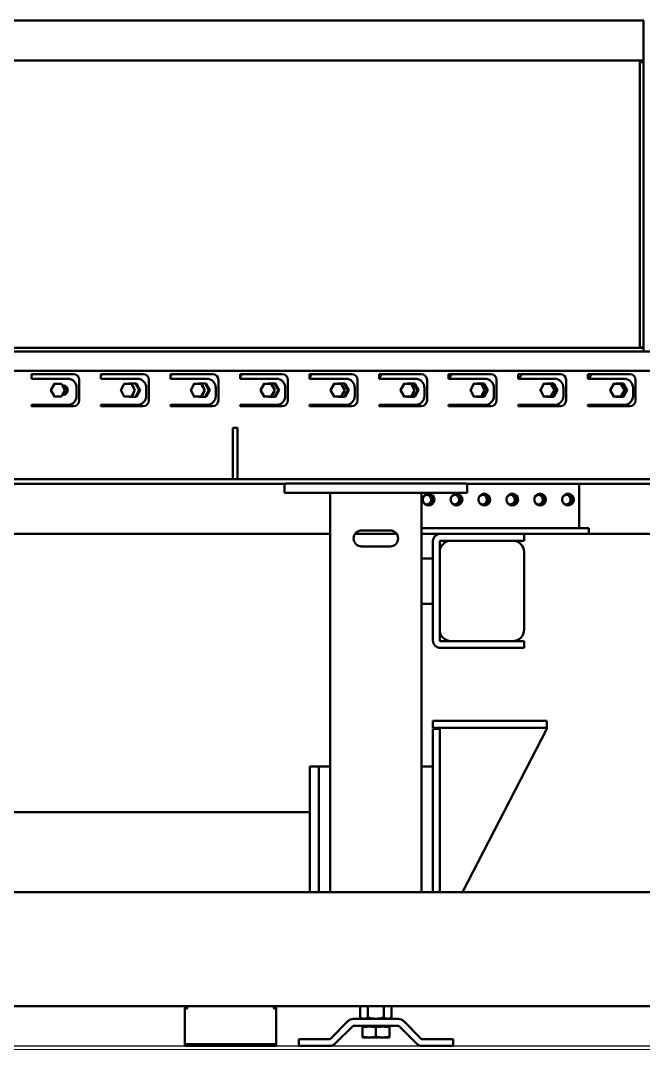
# Model space of a CAD drawing. Header units: millimetres. Extents: x 845401 to 948039, y 511594 to 550263.
# Drawn here: x 916906 to 917452, y 544184 to 545086 of the extents above; entities that cross this region are included whole.
import ezdxf

# ---------------------------------------------------------------- set-up
doc = ezdxf.new("R2010")
doc.units = ezdxf.units.MM
doc.layers.add('A-剖-0.10mm.......SECT-L01', color=255, linetype='Continuous', lineweight=18)
doc.layers.add('可见 (ISO)', color=7, linetype='Continuous', lineweight=50)

# ---------------------------------------------------------------- blocks, each defined once
blk = doc.blocks.new('A$C2A4E01FC')
at = {"color": 251}
blk.add_line((224.5, 161.95), (5614.5, 161.95), dxfattribs=at)
at = {"layer": '可见 (ISO)', "color": 251}
for p, q in [((5095.5, 1060.92), (3274.5, 1060.92)), ((5095.5, 1060.92), (5095.5, 1057.42)), ((5095.81, 1060.92), (5095.5, 1060.92)), ((5095.5, 1057.42), (5095.5, 1025.92)), ((5095.5, 1025.92), (3274.5, 1025.92)), ((5092.5, 1024.42), (5092.5, 1025.92)), ((5092.5, 774.42), (5092.5, 1024.42)), ((5095.5, 1024.42), (5092.5, 1024.42)), ((5095.5, 1024.42), (5095.5, 1025.92)), ((5095.5, 774.42), (5095.5, 1024.42)), ((5095.5, 773.92), (3274.5, 773.92)), ((5095.5, 770.92), (3274.5, 770.92)), ((5092, 773.92), (5092, 774.42)), ((5092.5, 774.42), (5092, 774.42)), ((5095.5, 774.42), (5092.5, 774.42)), ((5095.5, 774.42), (5095.81, 774.42)), ((5095.5, 770.92), (5095.5, 773.92)), ((5109.05, 770.92), (5095.5, 770.92)), ((5609.5, 753.92), (3274.5, 753.92)), ((4558.7, 746.92), (4558.7, 750.92)), ((4558.7, 750.92), (4595.7, 750.92)), ((4619.7, 746.92), (4619.7, 750.92)), ((4619.7, 750.92), (4656.7, 750.92)), ((4680.7, 746.92), (4680.7, 750.92)), ((4680.7, 750.92), (4717.7, 750.92)), ((4741.7, 746.92), (4741.7, 750.92)), ((4741.7, 750.92), (4778.7, 750.92)), ((4802.7, 746.92), (4802.7, 750.92)), ((4802.7, 750.92), (4839.7, 750.92)), ((4863.7, 746.92), (4863.7, 750.92)), ((4863.7, 750.92), (4900.7, 750.92)), ((4924.7, 746.92), (4924.7, 750.92)), ((4924.7, 750.92), (4961.7, 750.92)), ((4985.7, 746.92), (4985.7, 750.92)), ((4985.7, 750.92), (5022.7, 750.92)), ((5046.7, 746.92), (5046.7, 750.92)), ((5046.7, 750.92), (5083.7, 750.92)), ((4558.7, 746.92), (4559.64, 746.92)), ((4559.64, 746.92), (4590.57, 746.92)), ((4575.73, 736.92), (4578.84, 742.42)), ((4578.84, 742.42), (4578.35, 742.42)), ((4578.84, 742.42), (4585.05, 742.42)), ((4585.05, 742.42), (4588.16, 736.92)), ((4600.7, 745.92), (4600.7, 727.92)), ((4619.7, 746.92), (4620.64, 746.92)), ((4620.64, 746.92), (4651.57, 746.92)), ((4637.07, 736.92), (4640.18, 742.42)), ((4640.18, 742.42), (4639.67, 742.42)), ((4640.18, 742.42), (4646.39, 742.42)), ((4644.41, 742.67), (4644.27, 742.42)), ((4650.91, 742.67), (4644.41, 742.67)), ((4646.39, 742.42), (4649.5, 736.92)), ((4653.32, 736.92), (4650.07, 742.67)), ((4654.15, 736.92), (4650.91, 742.67)), ((4661.7, 745.92), (4661.7, 727.92)), ((4680.7, 746.92), (4681.64, 746.92)), ((4681.64, 746.92), (4712.57, 746.92)), ((4698.41, 736.92), (4701.52, 742.42)), ((4701.52, 742.42), (4701, 742.42)), ((4701.52, 742.42), (4707.73, 742.42)), ((4705.41, 742.67), (4705.27, 742.42)), ((4711.91, 742.67), (4705.41, 742.67)), ((4707.73, 742.42), (4710.84, 736.92)), ((4714.32, 736.92), (4711.07, 742.67)), ((4715.15, 736.92), (4711.91, 742.67)), ((4722.7, 745.92), (4722.7, 727.92)), ((4741.7, 746.92), (4742.64, 746.92)), ((4742.64, 746.92), (4773.57, 746.92)), ((4759.75, 736.92), (4762.86, 742.42)), ((4762.86, 742.42), (4762.32, 742.42)), ((4762.86, 742.42), (4769.07, 742.42)), ((4766.41, 742.67), (4766.27, 742.42)), ((4772.91, 742.67), (4766.41, 742.67)), ((4769.07, 742.42), (4772.18, 736.92)), ((4775.32, 736.92), (4772.07, 742.67)), ((4776.15, 736.92), (4772.91, 742.67)), ((4783.7, 745.92), (4783.7, 727.92)), ((4802.7, 746.92), (4803.64, 746.92)), ((4803.64, 746.92), (4834.57, 746.92)), ((4821.09, 736.92), (4824.2, 742.42)), ((4824.2, 742.42), (4823.65, 742.42)), ((4824.2, 742.42), (4830.41, 742.42)), ((4827.41, 742.67), (4827.27, 742.42)), ((4833.91, 742.67), (4827.41, 742.67)), ((4830.41, 742.42), (4833.52, 736.92)), ((4836.32, 736.92), (4833.07, 742.67)), ((4837.15, 736.92), (4833.91, 742.67)), ((4844.7, 745.92), (4844.7, 727.92)), ((4863.7, 746.92), (4864.64, 746.92)), ((4864.64, 746.92), (4895.57, 746.92)), ((4882.43, 736.92), (4885.54, 742.42)), ((4885.54, 742.42), (4884.97, 742.42)), ((4885.54, 742.42), (4891.75, 742.42)), ((4888.41, 742.67), (4888.27, 742.42)), ((4894.91, 742.67), (4888.41, 742.67)), ((4891.75, 742.42), (4894.86, 736.92)), ((4897.32, 736.92), (4894.07, 742.67)), ((4898.15, 736.92), (4894.91, 742.67)), ((4905.7, 745.92), (4905.7, 727.92)), ((4924.7, 746.92), (4925.64, 746.92)), ((4925.64, 746.92), (4956.57, 746.92)), ((4943.77, 736.92), (4946.88, 742.42)), ((4946.88, 742.42), (4946.3, 742.42)), ((4946.88, 742.42), (4953.09, 742.42)), ((4949.41, 742.67), (4949.27, 742.42)), ((4955.91, 742.67), (4949.41, 742.67)), ((4953.09, 742.42), (4956.2, 736.92)), ((4958.32, 736.92), (4955.07, 742.67)), ((4959.15, 736.92), (4955.91, 742.67)), ((4966.7, 745.92), (4966.7, 727.92)), ((4985.7, 746.92), (4986.64, 746.92)), ((4986.64, 746.92), (5017.57, 746.92)), ((5005.11, 736.92), (5008.22, 742.42)), ((5008.22, 742.42), (5007.63, 742.42)), ((5008.22, 742.42), (5014.43, 742.42)), ((5010.41, 742.67), (5010.27, 742.42)), ((5016.91, 742.67), (5010.41, 742.67)), ((5014.43, 742.42), (5017.54, 736.92)), ((5019.32, 736.92), (5016.07, 742.67)), ((5020.15, 736.92), (5016.91, 742.67)), ((5027.7, 745.92), (5027.7, 727.92)), ((5046.7, 746.92), (5047.64, 746.92)), ((5047.64, 746.92), (5078.57, 746.92)), ((5066.45, 736.92), (5069.56, 742.42)), ((5069.56, 742.42), (5068.95, 742.42)), ((5069.56, 742.42), (5075.77, 742.42)), ((5071.41, 742.67), (5071.27, 742.42)), ((5077.91, 742.67), (5071.41, 742.67)), ((5075.77, 742.42), (5078.88, 736.92)), ((5080.32, 736.92), (5077.07, 742.67)), ((5081.15, 736.92), (5077.91, 742.67)), ((5088.7, 745.92), (5088.7, 727.92)), ((4575.73, 736.92), (4575.24, 736.92)), ((4578.84, 731.42), (4575.73, 736.92)), ((4578.84, 731.42), (4578.35, 731.42)), ((4585.05, 731.42), (4578.84, 731.42)), ((4588.16, 736.92), (4585.05, 731.42)), ((4598.4, 738.92), (4598.4, 731.92)), ((4637.07, 736.92), (4636.57, 736.92)), ((4640.18, 731.42), (4637.07, 736.92)), ((4640.18, 731.42), (4639.67, 731.42)), ((4646.39, 731.42), (4640.18, 731.42)), ((4644.27, 731.42), (4644.41, 731.17)), ((4644.41, 731.17), (4650.91, 731.17)), ((4649.5, 736.92), (4646.39, 731.42)), ((4650.07, 731.17), (4653.32, 736.92)), ((4650.91, 731.17), (4654.15, 736.92)), ((4654.15, 736.92), (4653.32, 736.92)), ((4659.4, 738.92), (4659.4, 731.92)), ((4698.41, 736.92), (4697.89, 736.92)), ((4701.52, 731.42), (4698.41, 736.92)), ((4701.52, 731.42), (4701, 731.42)), ((4707.73, 731.42), (4701.52, 731.42)), ((4705.27, 731.42), (4705.41, 731.17)), ((4705.41, 731.17), (4711.91, 731.17)), ((4710.84, 736.92), (4707.73, 731.42)), ((4711.07, 731.17), (4714.32, 736.92)), ((4711.91, 731.17), (4715.15, 736.92)), ((4715.15, 736.92), (4714.32, 736.92)), ((4720.4, 738.92), (4720.4, 731.92)), ((4759.75, 736.92), (4759.22, 736.92)), ((4762.86, 731.42), (4759.75, 736.92)), ((4762.86, 731.42), (4762.32, 731.42)), ((4769.07, 731.42), (4762.86, 731.42)), ((4766.27, 731.42), (4766.41, 731.17)), ((4766.41, 731.17), (4772.91, 731.17)), ((4772.18, 736.92), (4769.07, 731.42)), ((4772.07, 731.17), (4775.32, 736.92)), ((4772.91, 731.17), (4776.15, 736.92)), ((4776.15, 736.92), (4775.32, 736.92)), ((4781.4, 738.92), (4781.4, 731.92)), ((4821.09, 736.92), (4820.54, 736.92)), ((4824.2, 731.42), (4821.09, 736.92)), ((4824.2, 731.42), (4823.65, 731.42)), ((4830.41, 731.42), (4824.2, 731.42)), ((4827.27, 731.42), (4827.41, 731.17)), ((4827.41, 731.17), (4833.91, 731.17)), ((4833.52, 736.92), (4830.41, 731.42)), ((4833.07, 731.17), (4836.32, 736.92)), ((4833.91, 731.17), (4837.15, 736.92)), ((4837.15, 736.92), (4836.32, 736.92)), ((4842.4, 738.92), (4842.4, 731.92)), ((4882.43, 736.92), (4881.87, 736.92)), ((4885.54, 731.42), (4882.43, 736.92)), ((4885.54, 731.42), (4884.97, 731.42)), ((4891.75, 731.42), (4885.54, 731.42)), ((4888.27, 731.42), (4888.41, 731.17)), ((4888.41, 731.17), (4894.91, 731.17)), ((4894.86, 736.92), (4891.75, 731.42)), ((4894.07, 731.17), (4897.32, 736.92)), ((4894.91, 731.17), (4898.15, 736.92)), ((4898.15, 736.92), (4897.32, 736.92)), ((4903.4, 738.92), (4903.4, 731.92)), ((4943.77, 736.92), (4943.19, 736.92)), ((4946.88, 731.42), (4943.77, 736.92)), ((4946.88, 731.42), (4946.3, 731.42)), ((4953.09, 731.42), (4946.88, 731.42)), ((4949.27, 731.42), (4949.41, 731.17)), ((4949.41, 731.17), (4955.91, 731.17)), ((4956.2, 736.92), (4953.09, 731.42)), ((4955.07, 731.17), (4958.32, 736.92)), ((4955.91, 731.17), (4959.15, 736.92)), ((4959.15, 736.92), (4958.32, 736.92)), ((4964.4, 738.92), (4964.4, 731.92)), ((5005.11, 736.92), (5004.52, 736.92)), ((5008.22, 731.42), (5005.11, 736.92)), ((5008.22, 731.42), (5007.63, 731.42)), ((5014.43, 731.42), (5008.22, 731.42)), ((5010.27, 731.42), (5010.41, 731.17)), ((5010.41, 731.17), (5016.91, 731.17)), ((5017.54, 736.92), (5014.43, 731.42)), ((5016.07, 731.17), (5019.32, 736.92)), ((5016.91, 731.17), (5020.15, 736.92)), ((5020.15, 736.92), (5019.32, 736.92)), ((5025.4, 738.92), (5025.4, 731.92)), ((5066.45, 736.92), (5065.84, 736.92)), ((5069.56, 731.42), (5066.45, 736.92)), ((5069.56, 731.42), (5068.95, 731.42)), ((5075.77, 731.42), (5069.56, 731.42)), ((5071.27, 731.42), (5071.41, 731.17)), ((5071.41, 731.17), (5077.91, 731.17)), ((5078.88, 736.92), (5075.77, 731.42)), ((5077.07, 731.17), (5080.32, 736.92)), ((5077.91, 731.17), (5081.15, 736.92)), ((5081.15, 736.92), (5080.32, 736.92)), ((5086.4, 738.92), (5086.4, 731.92)), ((4558.7, 722.92), (4558.7, 723.92)), ((4559.64, 723.92), (4558.7, 723.92)), ((4595.7, 722.92), (4558.7, 722.92)), ((4590.57, 723.92), (4559.64, 723.92)), ((4619.7, 722.92), (4619.7, 723.92)), ((4620.64, 723.92), (4619.7, 723.92)), ((4656.7, 722.92), (4619.7, 722.92)), ((4651.57, 723.92), (4620.64, 723.92)), ((4680.7, 722.92), (4680.7, 723.92)), ((4681.64, 723.92), (4680.7, 723.92)), ((4717.7, 722.92), (4680.7, 722.92)), ((4712.57, 723.92), (4681.64, 723.92)), ((4741.7, 722.92), (4741.7, 723.92)), ((4742.64, 723.92), (4741.7, 723.92)), ((4778.7, 722.92), (4741.7, 722.92)), ((4773.57, 723.92), (4742.64, 723.92)), ((4802.7, 722.92), (4802.7, 723.92)), ((4803.64, 723.92), (4802.7, 723.92)), ((4839.7, 722.92), (4802.7, 722.92)), ((4834.57, 723.92), (4803.64, 723.92)), ((4863.7, 722.92), (4863.7, 723.92)), ((4864.64, 723.92), (4863.7, 723.92)), ((4900.7, 722.92), (4863.7, 722.92)), ((4895.57, 723.92), (4864.64, 723.92)), ((4924.7, 722.92), (4924.7, 723.92)), ((4925.64, 723.92), (4924.7, 723.92)), ((4961.7, 722.92), (4924.7, 722.92)), ((4956.57, 723.92), (4925.64, 723.92)), ((4985.7, 722.92), (4985.7, 723.92)), ((4986.64, 723.92), (4985.7, 723.92)), ((5022.7, 722.92), (4985.7, 722.92)), ((5017.57, 723.92), (4986.64, 723.92)), ((5046.7, 722.92), (5046.7, 723.92)), ((5047.64, 723.92), (5046.7, 723.92)), ((5083.7, 722.92), (5046.7, 722.92)), ((5078.57, 723.92), (5047.64, 723.92)), ((4735.5, 703.92), (4739.5, 703.92)), ((4735.5, 703.92), (4735.5, 698.39)), ((4739.5, 703.92), (4739.5, 698.39)), ((4735.5, 676.03), (4735.5, 698.39)), ((4739.5, 676.03), (4739.5, 698.39)), ((4735.5, 676.03), (4735.5, 671.56)), ((4735.5, 663.92), (4735.5, 671.56)), ((4739.5, 676.03), (4739.5, 671.56)), ((4739.5, 663.92), (4739.5, 671.56)), ((3274.5, 658.92), (5609.5, 658.92)), ((4735.5, 663.92), (4735.5, 658.92)), ((4739.5, 663.92), (4739.5, 658.92)), ((3653.91, 654.92), (4781.78, 654.92)), ((4780.85, 654.92), (4780.85, 646.95)), ((4785.85, 654.95), (4781.78, 654.95)), ((4785.85, 654.95), (4935.85, 654.95)), ((4939.91, 654.95), (4935.85, 654.95)), ((4939.91, 654.92), (5609.5, 654.92)), ((4940.85, 654.92), (4940.85, 646.95)), ((5039.15, 616.44), (5039.15, 654.92)), ((4785.85, 646.95), (4780.85, 646.95)), ((4785.85, 646.95), (4935.85, 646.95)), ((4820.85, 406.95), (4820.85, 646.95)), ((4894.85, 646.95), (4826.85, 646.95)), ((4900.85, 589.45), (4900.85, 646.95)), ((4940.85, 646.95), (4935.85, 646.95)), ((4873.35, 613.95), (4848.35, 613.95)), ((4905.85, 615.94), (4900.85, 615.94)), ((4910.59, 615.94), (4905.85, 615.94)), ((5044.6, 615.94), (4910.59, 615.94)), ((5047.77, 615.94), (5044.6, 615.94)), ((5047.77, 615.94), (5047.77, 610.94)), ((4443.52, 610.94), (4820.85, 610.94)), ((4842.59, 610.94), (4879.1, 610.94)), ((4905.85, 610.94), (4900.85, 610.94)), ((4905.85, 610.94), (4910.59, 610.94)), ((4917.35, 610.94), (4910.59, 610.94)), ((4910.85, 587.45), (4910.85, 604.44)), ((4916.85, 517.44), (4916.85, 604.44)), ((4917.35, 610.94), (4980.85, 610.94)), ((4917.35, 604.94), (4980.85, 604.94)), ((4980.85, 610.94), (4990.85, 610.94)), ((4990.85, 604.94), (4980.85, 604.94)), ((5044.6, 610.94), (4990.85, 610.94)), ((4990.85, 604.94), (4990.85, 610.94)), ((5044.6, 610.94), (5047.77, 610.94)), ((5047.77, 610.94), (5570.17, 610.94)), ((4848.35, 599.95), (4873.35, 599.95)), ((4910.85, 589.45), (4900.85, 589.45)), ((4900.85, 584.45), (4900.85, 589.45)), ((4910.85, 587.45), (4910.85, 584.45)), ((4990.85, 594.94), (4990.85, 526.94)), ((4900.85, 584.45), (4900.85, 554.45)), ((4910.85, 584.45), (4910.85, 554.45)), ((4900.85, 549.45), (4900.85, 554.45)), ((4910.85, 554.45), (4910.85, 551.45)), ((4910.85, 517.44), (4910.85, 551.45)), ((4900.85, 549.45), (4910.85, 549.45)), ((4900.85, 406.95), (4900.85, 549.45)), ((4980.85, 516.94), (4917.35, 516.94)), ((4980.85, 516.94), (4990.85, 516.94)), ((4990.85, 510.94), (4990.85, 516.94)), ((4980.85, 510.94), (4917.35, 510.94)), ((4990.85, 510.94), (4980.85, 510.94)), ((4910.85, 446.95), (4910.85, 440.95)), ((4910.85, 446.95), (4920.85, 446.95)), ((5000.85, 446.95), (4920.85, 446.95)), ((5000.85, 446.95), (5010.85, 446.95)), ((5010.85, 440.95), (5010.85, 446.95)), ((4920.85, 440.95), (4910.85, 440.95)), ((4916.85, 439.95), (4910.85, 439.95)), ((4910.85, 429.95), (4910.85, 439.95)), ((4916.85, 439.95), (4917.85, 439.95)), ((4916.85, 439.95), (4916.85, 429.95)), ((4917.85, 440.95), (4917.85, 439.95)), ((5000.85, 440.95), (4920.85, 440.95)), ((5010.85, 439.95), (4936.75, 296.95)), ((5010.85, 440.95), (5000.85, 440.95)), ((5010.85, 440.95), (5010.85, 439.95)), ((4910.85, 429.95), (4910.85, 296.95)), ((4916.85, 429.95), (4916.85, 296.95)), ((4810.85, 406.95), (4802.85, 406.95)), ((4802.85, 401.95), (4802.85, 406.95)), ((4820.85, 406.95), (4810.85, 406.95)), ((4810.85, 401.95), (4810.85, 406.95)), ((4810.85, 406.95), (4810.85, 401.95)), ((4820.85, 406.95), (4820.85, 401.95)), ((4910.85, 406.95), (4900.85, 406.95)), ((4900.85, 401.95), (4900.85, 406.95)), ((4802.85, 296.95), (4802.85, 401.95)), ((4810.85, 401.95), (4810.85, 296.95)), ((4810.85, 296.95), (4810.85, 401.95)), ((4820.85, 401.95), (4820.85, 296.95)), ((4900.85, 401.95), (4900.85, 296.95)), ((4910.85, 401.95), (4910.85, 296.95)), ((4802.85, 366.95), (3632.85, 366.95)), ((4802.85, 296.95), (4802.85, 361.95)), ((4214.5, 296.95), (5614.5, 296.95)), ((4214.5, 196.95), (5614.5, 196.95)), ((4693.33, 163.95), (4693.33, 194.95)), ((4693.33, 194.95), (4695.33, 194.95)), ((4695.33, 194.95), (4695.33, 196.95)), ((4695.33, 196.95), (4771.33, 196.95)), ((4771.33, 196.95), (4771.33, 194.95)), ((4771.33, 194.95), (4773.33, 194.95)), ((4773.33, 163.95), (4773.33, 194.95)), ((4846.99, 196.95), (4846.99, 186.92)), ((4853.92, 196.95), (4853.92, 186.92)), ((4867.77, 196.95), (4867.77, 186.92)), ((4874.7, 196.95), (4874.7, 186.92)), ((4836.31, 183.58), (4820.98, 168.24)), ((4880.43, 185.63), (4841.26, 185.63)), ((4849.22, 185.63), (4846.99, 186.92)), ((4872.47, 185.63), (4874.7, 186.92)), ((4900.72, 168.24), (4885.38, 183.58)), ((4840.55, 179.34), (4825.22, 164)), ((4880.43, 179.63), (4841.26, 179.63)), ((4849.6, 179.63), (4849.01, 179.04)), ((4849.01, 179.04), (4849.01, 178.83)), ((4849.01, 178.83), (4849.01, 170.11)), ((4849.01, 178.83), (4852.99, 178.83)), ((4856.87, 178.83), (4860.85, 178.83)), ((4860.85, 178.83), (4860.85, 170.11)), ((4860.85, 178.83), (4864.82, 178.83)), ((4868.7, 178.83), (4872.68, 178.83)), ((4872.09, 179.63), (4872.68, 179.04)), ((4872.68, 179.04), (4872.68, 178.83)), ((4872.68, 178.83), (4872.68, 170.11)), ((4896.47, 164), (4881.14, 179.34)), ((4693.33, 163.45), (4693.33, 163.95)), ((4698.33, 163.45), (4693.33, 163.45)), ((4693.33, 163.45), (4693.33, 161.95)), ((4698.33, 161.95), (4698.33, 163.45)), ((4768.33, 163.45), (4698.33, 163.45)), ((4768.33, 163.45), (4768.33, 161.95)), ((4773.33, 163.45), (4768.33, 163.45)), ((4773.33, 163.45), (4773.33, 163.95)), ((4773.33, 161.95), (4773.33, 163.45)), ((4793.17, 167.95), (4803.17, 167.95)), ((4793.17, 167.95), (4793.17, 161.95)), ((4803.17, 167.95), (4820.27, 167.95)), ((4849.01, 170.11), (4849.01, 169.45)), ((4849.01, 169.45), (4854.93, 169.45)), ((4854.93, 169.45), (4866.76, 169.45)), ((4866.76, 169.45), (4872.68, 169.45)), ((4872.68, 169.45), (4872.68, 170.11)), ((4901.42, 167.95), (4918.52, 167.95)), ((4918.52, 167.95), (4928.52, 167.95)), ((4928.52, 161.95), (4928.52, 167.95)), ((4693.33, 161.95), (4698.33, 161.95)), ((4698.33, 161.95), (4768.33, 161.95)), ((4768.33, 161.95), (4773.33, 161.95)), ((4803.17, 161.95), (4793.17, 161.95)), ((4803.17, 161.95), (4820.27, 161.95)), ((4901.42, 161.95), (4918.52, 161.95)), ((4928.52, 161.95), (4918.52, 161.95))]:
    blk.add_line(p, q, dxfattribs=at)
for centre, radius, start, end in [((4595.7, 745.92), 5, 0, 90), ((4656.7, 745.92), 5, 0, 90), ((4717.7, 745.92), 5, 0, 90), ((4778.7, 745.92), 5, 0, 90), ((4839.7, 745.92), 5, 0, 90), ((4900.7, 745.92), 5, 0, 90), ((4961.7, 745.92), 5, 0, 90), ((5022.7, 745.92), 5, 0, 90), ((5083.7, 745.92), 5, 0, 90), ((4595.7, 727.92), 5, 270, 0), ((4656.7, 727.92), 5, 270, 0), ((4717.7, 727.92), 5, 270, 0), ((4778.7, 727.92), 5, 270, 0), ((4839.7, 727.92), 5, 270, 0), ((4900.7, 727.92), 5, 270, 0), ((4961.7, 727.92), 5, 270, 0), ((5022.7, 727.92), 5, 270, 0), ((5083.7, 727.92), 5, 270, 0), ((4848.35, 606.95), 7, 90, 270), ((4873.35, 606.95), 7, 270, 90), ((4917.35, 604.44), 6.5, 90, 180), ((4917.35, 604.44), 0.5, 90, 180), ((4926.85, 594.94), 10, 90, 180), ((4980.85, 594.94), 10, 0, 90), ((4926.85, 526.94), 10, 180, 270), ((4980.85, 526.94), 10, 270, 0), ((4917.35, 517.44), 6.5, 180, 270), ((4917.35, 517.44), 0.5, 180, 270), ((4695.33, 194.95), 2, 90, 180), ((4695.33, 194.95), 0.5, 90, 180), ((4771.33, 194.95), 2, 0, 90), ((4771.33, 194.95), 0.5, 0, 90), ((4841.26, 178.63), 7, 90, 135), ((4880.43, 178.63), 7, 45, 90), ((4841.26, 178.63), 1, 90, 135), ((4880.43, 178.63), 1, 45, 90), ((4820.27, 168.95), 1, 270, 315), ((4820.27, 168.95), 7, 270, 315), ((4901.42, 168.95), 7, 225, 270), ((4901.42, 168.95), 1, 225, 270)]:
    blk.add_arc(centre, radius, start, end, dxfattribs=at)
for centre, major_axis, ratio, start_param, end_param in [((4579.66, 736.92), (0, 25), 0.978148, 0.976411, 1.029639), ((4579.97, 736.92), (0, 25), 0.978148, 0.976411, 1.054932), ((4641, 736.92), (0, 25), 0.978148, 0.976411, 1.057269), ((4702.34, 736.92), (0, 25), 0.978148, 0.976411, 1.086324), ((4763.68, 736.92), (0, 25), 0.978148, 0.976411, 1.11708), ((4825.02, 736.92), (0, 25), 0.978148, 0.976411, 1.149913), ((4886.36, 736.92), (0, 25), 0.978148, 0.976411, 1.159279), ((4947.7, 736.92), (0, 25), 0.978148, 0.976411, 1.159279), ((5009.04, 736.92), (0, 25), 0.978148, 0.976411, 1.159279), ((5070.38, 736.92), (0, 25), 0.978148, 0.976411, 1.159279), ((4586.66, 736.92), (0, 4), 0.978148, 2.956377, 6.468401), ((4585.83, 736.92), (0, 4), 0.978148, 3.248072, 6.176706), ((4580.08, 736.92), (0, -7.5), 0.978148, 1.790669, 2.128741), ((4590.57, 738.92), (0, 8), 0.978148, 4.712389, 6.283185), ((4641.42, 736.92), (0, -7.5), 0.978148, 1.790669, 2.44443), ((4651.57, 738.92), (0, 8), 0.978148, 4.712389, 6.283185), ((4702.76, 736.92), (0, -7.5), 0.978148, 1.790669, 2.44443), ((4712.57, 738.92), (0, 8), 0.978148, 4.712389, 6.283185), ((4764.1, 736.92), (0, -7.5), 0.978148, 1.790669, 2.44443), ((4773.57, 738.92), (0, 8), 0.978148, 4.712389, 6.283185), ((4825.44, 736.92), (0, -7.5), 0.978148, 1.790669, 2.44443), ((4834.57, 738.92), (0, 8), 0.978148, 4.712389, 6.283185), ((4886.78, 736.92), (0, -7.5), 0.978148, 1.790669, 2.44443), ((4895.57, 738.92), (0, 8), 0.978148, 4.712389, 6.283185), ((4948.12, 736.92), (0, -7.5), 0.978148, 1.790669, 2.44443), ((4956.57, 738.92), (0, 8), 0.978148, 4.712389, 6.283185), ((5009.46, 736.92), (0, -7.5), 0.978148, 1.790669, 2.44443), ((5017.57, 738.92), (0, 8), 0.978148, 4.712389, 6.283185), ((5070.8, 736.92), (0, -7.5), 0.978148, 1.790669, 2.44443), ((5078.57, 738.92), (0, 8), 0.978148, 4.712389, 6.283185), ((4580.08, 736.92), (0, -7.5), 0.978148, 1.012852, 1.350924), ((4590.57, 731.92), (0, -8), 0.978148, 0, 1.570796), ((4641.42, 736.92), (0, -7.5), 0.978148, 0.697163, 1.350924), ((4651.57, 731.92), (0, -8), 0.978148, 0, 1.570796), ((4702.76, 736.92), (0, -7.5), 0.978148, 0.697163, 1.350924), ((4712.57, 731.92), (0, -8), 0.978148, 0, 1.570796), ((4764.1, 736.92), (0, -7.5), 0.978148, 0.697163, 1.350924), ((4773.57, 731.92), (0, -8), 0.978148, 0, 1.570796), ((4825.44, 736.92), (0, -7.5), 0.978148, 0.697163, 1.350924), ((4834.57, 731.92), (0, -8), 0.978148, 0, 1.570796), ((4886.78, 736.92), (0, -7.5), 0.978148, 0.697163, 1.350924), ((4895.57, 731.92), (0, -8), 0.978148, 0, 1.570796), ((4948.12, 736.92), (0, -7.5), 0.978148, 0.697163, 1.350924), ((4956.57, 731.92), (0, -8), 0.978148, 0, 1.570796), ((5009.46, 736.92), (0, -7.5), 0.978148, 0.697163, 1.350924), ((5017.57, 731.92), (0, -8), 0.978148, 0, 1.570796), ((5070.8, 736.92), (0, -7.5), 0.978148, 0.697163, 1.350924), ((5078.57, 731.92), (0, -8), 0.978148, 0, 1.570796), ((4579.66, 736.92), (0, 25), 0.978148, 2.117647, 2.165182), ((4579.97, 736.92), (0, 25), 0.978148, 2.117647, 2.165182), ((4641, 736.92), (0, 25), 0.978148, 2.117647, 2.165182), ((4702.34, 736.92), (0, 25), 0.978148, 2.117647, 2.165182), ((4763.68, 736.92), (0, 25), 0.978148, 2.117647, 2.165182), ((4825.02, 736.92), (0, 25), 0.978148, 2.117647, 2.165182), ((4886.36, 736.92), (0, 25), 0.978148, 2.117647, 2.165182), ((4947.7, 736.92), (0, 25), 0.978148, 2.117647, 2.165182), ((5009.04, 736.92), (0, 25), 0.978148, 2.117647, 2.165182), ((5070.38, 736.92), (0, 25), 0.978148, 2.117647, 2.165182), ((4906.06, 640.94), (0, -4.25), 0.978148, 5.097944, 10.610019), ((4905.23, 640.94), (0, -4.25), 0.978148, 0.100194, 3.041398), ((4906.06, 640.94), (0, -5.25), 0.978148, 0.101391, 3.040202), ((4930.52, 640.94), (0, -4.25), 0.978148, 5.097944, 10.610019), ((4929.69, 640.94), (0, -4.25), 0.978148, 0.100194, 3.041398), ((4930.52, 640.94), (0, -5.25), 0.978148, 0.101391, 3.040202), ((4954.97, 640.94), (0, -4.25), 0.978148, 5.097944, 10.610019), ((4954.14, 640.94), (0, -4.25), 0.978148, 0.100194, 3.041398), ((4954.97, 640.94), (0, -5.25), 0.978148, 0.101391, 3.040202), ((4979.43, 640.94), (0, -4.25), 0.978148, 5.097944, 10.610019), ((4978.59, 640.94), (0, -4.25), 0.978148, 0.100194, 3.041398), ((4979.43, 640.94), (0, -5.25), 0.978148, 0.101391, 3.040202), ((5003.88, 640.94), (0, -4.25), 0.978148, 5.097944, 10.610019), ((5003.05, 640.94), (0, -4.25), 0.978148, 0.100194, 3.041398), ((5003.88, 640.94), (0, -5.25), 0.978148, 0.101391, 3.040202), ((5028.33, 640.94), (0, -4.25), 0.978148, 5.097944, 10.610019), ((5027.5, 640.94), (0, -4.25), 0.978148, 0.100194, 3.041398), ((5028.33, 640.94), (0, -5.25), 0.978148, 0.101391, 3.040202), ((5039.26, 616.44), (0, -0.5), 0.207912, 4.712389, 6.283185)]:
    blk.add_ellipse(centre, major_axis=major_axis, ratio=ratio, start_param=start_param, end_param=end_param, dxfattribs=at)
for centre in [(4907.1, 640.94), (4931.56, 640.94), (4956.01, 640.94), (4980.46, 640.94), (5004.92, 640.94), (5029.37, 640.94)]:
    blk.add_ellipse(centre, major_axis=(0, -5.25), ratio=0.978148, dxfattribs=at)
for points, weights in [([(4853.92, 186.92), (4850.45, 184.92), (4846.99, 186.92)], [2.0312945641, 2.34553692677, 2.03129456409]), ([(4867.77, 186.92), (4860.85, 184.92), (4853.92, 186.92)], [2.03128410729, 2.34552485228, 2.03128410727]), ([(4874.7, 186.92), (4871.24, 184.92), (4867.77, 186.92)], [2.0312945641, 2.34553692677, 2.03129456409]), ([(4852.99, 178.83), (4854.93, 179.24), (4856.87, 178.83)], [1.43467336683, 1.46013018196, 1.43467336683]), ([(4864.82, 178.83), (4866.76, 179.24), (4868.7, 178.83)], [1.43467336683, 1.46013018196, 1.43467336683]), ([(4854.93, 169.45), (4852.18, 169.45), (4849.01, 170.11)], [2.25317688521, 2.25317688521, 2.09140606323]), ([(4860.85, 170.11), (4857.67, 169.45), (4854.93, 169.45)], [2.09140606323, 2.25317688521, 2.25317688521]), ([(4866.76, 169.45), (4864.02, 169.45), (4860.85, 170.11)], [2.25317688521, 2.25317688521, 2.09140606323]), ([(4872.68, 170.11), (4869.51, 169.45), (4866.76, 169.45)], [2.09140606323, 2.25317688521, 2.25317688521])]:
    blk.add_rational_spline(points, weights, degree=2, dxfattribs=at)

msp = doc.modelspace()

# ---------------------------------------------------------------- linework, layer by layer
at = {"layer": 'A-剖-0.10mm.......SECT-L01', "color": 6}
msp.add_line((894760.27, 544183.82, -0.13), (934283.3, 544183.82, -0.13), dxfattribs=at)

# ---------------------------------------------------------------- block references
msp.add_blockref('A$C2A4E01FC', (912356.69, 544024.87))

doc.saveas('drawing.dxf')
